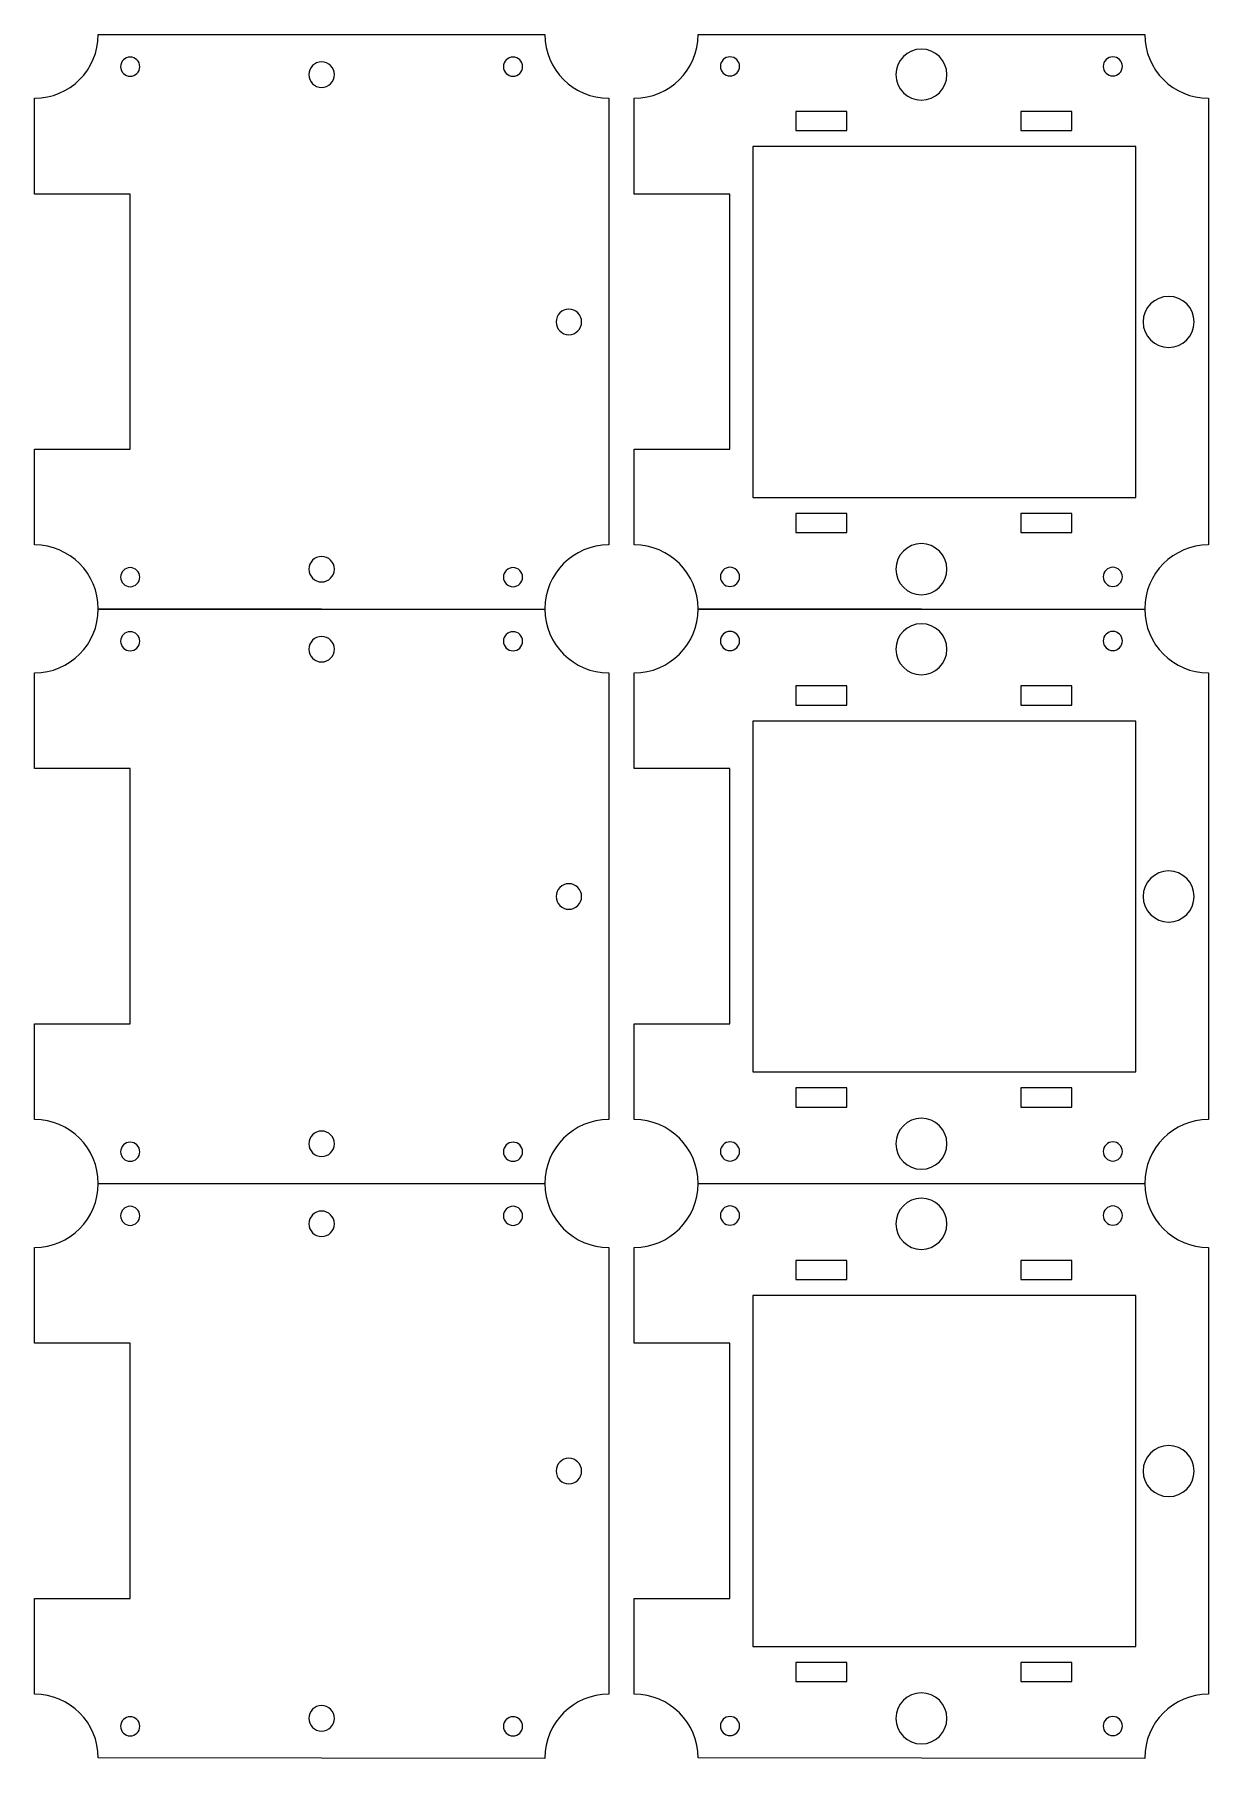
# Model space of a CAD drawing. Extents: x -94 to 90, y -135 to 135.
import ezdxf

# ---------------------------------------------------------------- set-up
doc = ezdxf.new("R2010")
doc.units = 0
doc.header["$MEASUREMENT"] = 0
doc.layers.add('LAYER_1', color=7, linetype='CONTINUOUS')

msp = doc.modelspace()

# ---------------------------------------------------------------- linework, layer by layer
at = {"layer": 'LAYER_1', "color": 250}
for points, knots in [([(-79.1824, 70.2953), (-79.1824, 70.2953), (-94.1824, 70.2953), (-94.1824, 70.2953), (-94.1824, 70.2953), (-94.1824, 70.2953), (-94.1824, 55.2953), (-94.1824, 55.2953), (-94.1824, 55.2953), (-88.6596, 55.2953), (-84.1824, 50.8182), (-84.1824, 45.2953), (-84.1824, 45.2953), (-84.1824, 45.2953), (-14.182, 45.207), (-14.182, 45.207), (-14.182, 45.207), (-14.1823, 45.2365), (-14.1824, 45.2658), (-14.1824, 45.2953), (-14.1824, 45.2953), (-14.1824, 50.8182), (-9.7052, 55.2953), (-4.1824, 55.2953), (-4.1824, 55.2953), (-4.1824, 55.2953), (-4.1824, 125.2953), (-4.1824, 125.2953), (-4.1824, 125.2953), (-9.7052, 125.2953), (-14.1824, 129.7724), (-14.1824, 135.2953), (-14.1824, 135.2953), (-14.1824, 135.2953), (-84.1824, 135.2953), (-84.1824, 135.2953), (-84.1824, 135.2953), (-84.1824, 129.7724), (-88.6596, 125.2953), (-94.1824, 125.2953), (-94.1824, 125.2953), (-94.1824, 125.2953), (-94.1824, 110.2953), (-94.1824, 110.2953), (-94.1824, 110.2953), (-94.1824, 110.2953), (-79.1824, 110.2953), (-79.1824, 110.2953), (-79.1824, 110.2953), (-79.1824, 110.2953), (-79.1824, 70.2953), (-79.1824, 70.2953)], [0, 0, 0, 0, 0.07142857, 0.07142857, 0.07142857, 0.07142857, 0.14285714, 0.14285714, 0.14285714, 0.14285714, 0.21428571, 0.21428571, 0.21428571, 0.21428571, 0.28571429, 0.28571429, 0.28571429, 0.28571429, 0.35714286, 0.35714286, 0.35714286, 0.35714286, 0.42857143, 0.42857143, 0.42857143, 0.42857143, 0.5, 0.5, 0.5, 0.5, 0.57142857, 0.57142857, 0.57142857, 0.57142857, 0.64285714, 0.64285714, 0.64285714, 0.64285714, 0.71428571, 0.71428571, 0.71428571, 0.71428571, 0.78571429, 0.78571429, 0.78571429, 0.78571429, 0.85714286, 0.85714286, 0.85714286, 0.85714286, 1, 1, 1, 1]), ([(14.8176, 70.2953), (14.8176, 70.2953), (-0.1824, 70.2953), (-0.1824, 70.2953), (-0.1824, 70.2953), (-0.1824, 70.2953), (-0.1824, 55.2953), (-0.1824, 55.2953), (-0.1824, 55.2953), (5.3404, 55.2953), (9.8176, 50.8182), (9.8176, 45.2953), (9.8176, 45.2953), (9.8176, 45.2953), (79.818, 45.207), (79.818, 45.207), (79.818, 45.207), (79.8177, 45.2365), (79.8176, 45.2658), (79.8176, 45.2953), (79.8176, 45.2953), (79.8176, 50.8182), (84.2948, 55.2953), (89.8176, 55.2953), (89.8176, 55.2953), (89.8176, 55.2953), (89.8176, 125.2953), (89.8176, 125.2953), (89.8176, 125.2953), (84.2948, 125.2953), (79.8176, 129.7724), (79.8176, 135.2953), (79.8176, 135.2953), (79.8176, 135.2953), (9.8176, 135.2953), (9.8176, 135.2953), (9.8176, 135.2953), (9.8176, 129.7724), (5.3404, 125.2953), (-0.1824, 125.2953), (-0.1824, 125.2953), (-0.1824, 125.2953), (-0.1824, 110.2953), (-0.1824, 110.2953), (-0.1824, 110.2953), (-0.1824, 110.2953), (14.8176, 110.2953), (14.8176, 110.2953), (14.8176, 110.2953), (14.8176, 110.2953), (14.8176, 70.2953), (14.8176, 70.2953)], [0, 0, 0, 0, 0.07142857, 0.07142857, 0.07142857, 0.07142857, 0.14285714, 0.14285714, 0.14285714, 0.14285714, 0.21428571, 0.21428571, 0.21428571, 0.21428571, 0.28571429, 0.28571429, 0.28571429, 0.28571429, 0.35714286, 0.35714286, 0.35714286, 0.35714286, 0.42857143, 0.42857143, 0.42857143, 0.42857143, 0.5, 0.5, 0.5, 0.5, 0.57142857, 0.57142857, 0.57142857, 0.57142857, 0.64285714, 0.64285714, 0.64285714, 0.64285714, 0.71428571, 0.71428571, 0.71428571, 0.71428571, 0.78571429, 0.78571429, 0.78571429, 0.78571429, 0.85714286, 0.85714286, 0.85714286, 0.85714286, 1, 1, 1, 1]), ([(40.8176, 129.0012), (40.8176, 131.2103), (42.6085, 133.0012), (44.8176, 133.0012), (44.8176, 133.0012), (47.0267, 133.0012), (48.8176, 131.2103), (48.8176, 129.0012), (48.8176, 129.0012), (48.8176, 126.7921), (47.0267, 125.0012), (44.8176, 125.0012), (44.8176, 125.0012), (42.6085, 125.0012), (40.8176, 126.7921), (40.8176, 129.0012)], [0, 0, 0, 0, 0.2, 0.2, 0.2, 0.2, 0.4, 0.4, 0.4, 0.4, 0.6, 0.6, 0.6, 0.6, 1, 1, 1, 1]), ([(-80.6824, 130.2512), (-80.6824, 131.0796), (-80.0108, 131.7512), (-79.1824, 131.7512), (-79.1824, 131.7512), (-78.354, 131.7512), (-77.6824, 131.0796), (-77.6824, 130.2512), (-77.6824, 130.2512), (-77.6824, 129.4228), (-78.354, 128.7512), (-79.1824, 128.7512), (-79.1824, 128.7512), (-80.0108, 128.7512), (-80.6824, 129.4228), (-80.6824, 130.2512)], [0, 0, 0, 0, 0.2, 0.2, 0.2, 0.2, 0.4, 0.4, 0.4, 0.4, 0.6, 0.6, 0.6, 0.6, 1, 1, 1, 1]), ([(-51.1824, 129.0012), (-51.1824, 130.1058), (-50.287, 131.0012), (-49.1824, 131.0012), (-49.1824, 131.0012), (-48.0778, 131.0012), (-47.1824, 130.1058), (-47.1824, 129.0012), (-47.1824, 129.0012), (-47.1824, 127.8966), (-48.0778, 127.0012), (-49.1824, 127.0012), (-49.1824, 127.0012), (-50.287, 127.0012), (-51.1824, 127.8966), (-51.1824, 129.0012)], [0, 0, 0, 0, 0.2, 0.2, 0.2, 0.2, 0.4, 0.4, 0.4, 0.4, 0.6, 0.6, 0.6, 0.6, 1, 1, 1, 1]), ([(-20.6824, 130.2512), (-20.6824, 131.0796), (-20.0108, 131.7512), (-19.1824, 131.7512), (-19.1824, 131.7512), (-18.354, 131.7512), (-17.6824, 131.0796), (-17.6824, 130.2512), (-17.6824, 130.2512), (-17.6824, 129.4228), (-18.354, 128.7512), (-19.1824, 128.7512), (-19.1824, 128.7512), (-20.0108, 128.7512), (-20.6824, 129.4228), (-20.6824, 130.2512)], [0, 0, 0, 0, 0.2, 0.2, 0.2, 0.2, 0.4, 0.4, 0.4, 0.4, 0.6, 0.6, 0.6, 0.6, 1, 1, 1, 1]), ([(13.3176, 130.2953), (13.3176, 131.1237), (13.9892, 131.7953), (14.8176, 131.7953), (14.8176, 131.7953), (15.646, 131.7953), (16.3176, 131.1237), (16.3176, 130.2953), (16.3176, 130.2953), (16.3176, 129.4669), (15.646, 128.7953), (14.8176, 128.7953), (14.8176, 128.7953), (13.9892, 128.7953), (13.3176, 129.4669), (13.3176, 130.2953)], [0, 0, 0, 0, 0.2, 0.2, 0.2, 0.2, 0.4, 0.4, 0.4, 0.4, 0.6, 0.6, 0.6, 0.6, 1, 1, 1, 1]), ([(73.3176, 130.2953), (73.3176, 131.1237), (73.9892, 131.7953), (74.8176, 131.7953), (74.8176, 131.7953), (75.646, 131.7953), (76.3176, 131.1237), (76.3176, 130.2953), (76.3176, 130.2953), (76.3176, 129.4669), (75.646, 128.7953), (74.8176, 128.7953), (74.8176, 128.7953), (73.9892, 128.7953), (73.3176, 129.4669), (73.3176, 130.2953)], [0, 0, 0, 0, 0.2, 0.2, 0.2, 0.2, 0.4, 0.4, 0.4, 0.4, 0.6, 0.6, 0.6, 0.6, 1, 1, 1, 1]), ([(25.1176, 120.2513), (25.1176, 120.2513), (25.1176, 123.2513), (25.1176, 123.2513), (25.1176, 123.2513), (25.1176, 123.2513), (33.1176, 123.2513), (33.1176, 123.2513), (33.1176, 123.2513), (33.1176, 123.2513), (33.1176, 120.2513), (33.1176, 120.2513), (33.1176, 120.2513), (33.1176, 120.2513), (25.1176, 120.2513), (25.1176, 120.2513)], [0, 0, 0, 0, 0.2, 0.2, 0.2, 0.2, 0.4, 0.4, 0.4, 0.4, 0.6, 0.6, 0.6, 0.6, 1, 1, 1, 1]), ([(60.4176, 120.2513), (60.4176, 120.2513), (60.4176, 123.2513), (60.4176, 123.2513), (60.4176, 123.2513), (60.4176, 123.2513), (68.4176, 123.2513), (68.4176, 123.2513), (68.4176, 123.2513), (68.4176, 123.2513), (68.4176, 120.2513), (68.4176, 120.2513), (68.4176, 120.2513), (68.4176, 120.2513), (60.4176, 120.2513), (60.4176, 120.2513)], [0, 0, 0, 0, 0.2, 0.2, 0.2, 0.2, 0.4, 0.4, 0.4, 0.4, 0.6, 0.6, 0.6, 0.6, 1, 1, 1, 1]), ([(-12.4324, 90.2513), (-12.4324, 91.3559), (-11.537, 92.2513), (-10.4324, 92.2513), (-10.4324, 92.2513), (-9.3278, 92.2513), (-8.4324, 91.3559), (-8.4324, 90.2513), (-8.4324, 90.2513), (-8.4324, 89.1467), (-9.3278, 88.2513), (-10.4324, 88.2513), (-10.4324, 88.2513), (-11.537, 88.2513), (-12.4324, 89.1467), (-12.4324, 90.2513)], [0, 0, 0, 0, 0.2, 0.2, 0.2, 0.2, 0.4, 0.4, 0.4, 0.4, 0.6, 0.6, 0.6, 0.6, 1, 1, 1, 1]), ([(79.5676, 90.2513), (79.5676, 92.4604), (81.3585, 94.2513), (83.5676, 94.2513), (83.5676, 94.2513), (85.7767, 94.2513), (87.5676, 92.4604), (87.5676, 90.2513), (87.5676, 90.2513), (87.5676, 88.0422), (85.7767, 86.2513), (83.5676, 86.2513), (83.5676, 86.2513), (81.3585, 86.2513), (79.5676, 88.0422), (79.5676, 90.2513)], [0, 0, 0, 0, 0.2, 0.2, 0.2, 0.2, 0.4, 0.4, 0.4, 0.4, 0.6, 0.6, 0.6, 0.6, 1, 1, 1, 1]), ([(25.1176, 57.2513), (25.1176, 57.2513), (25.1176, 60.2513), (25.1176, 60.2513), (25.1176, 60.2513), (25.1176, 60.2513), (33.1176, 60.2513), (33.1176, 60.2513), (33.1176, 60.2513), (33.1176, 60.2513), (33.1176, 57.2513), (33.1176, 57.2513), (33.1176, 57.2513), (33.1176, 57.2513), (25.1176, 57.2513), (25.1176, 57.2513)], [0, 0, 0, 0, 0.2, 0.2, 0.2, 0.2, 0.4, 0.4, 0.4, 0.4, 0.6, 0.6, 0.6, 0.6, 1, 1, 1, 1]), ([(60.4176, 57.2513), (60.4176, 57.2513), (60.4176, 60.2513), (60.4176, 60.2513), (60.4176, 60.2513), (60.4176, 60.2513), (68.4176, 60.2513), (68.4176, 60.2513), (68.4176, 60.2513), (68.4176, 60.2513), (68.4176, 57.2513), (68.4176, 57.2513), (68.4176, 57.2513), (68.4176, 57.2513), (60.4176, 57.2513), (60.4176, 57.2513)], [0, 0, 0, 0, 0.2, 0.2, 0.2, 0.2, 0.4, 0.4, 0.4, 0.4, 0.6, 0.6, 0.6, 0.6, 1, 1, 1, 1]), ([(40.8176, 51.5012), (40.8176, 53.7103), (42.6085, 55.5012), (44.8176, 55.5012), (44.8176, 55.5012), (47.0267, 55.5012), (48.8176, 53.7103), (48.8176, 51.5012), (48.8176, 51.5012), (48.8176, 49.2921), (47.0267, 47.5012), (44.8176, 47.5012), (44.8176, 47.5012), (42.6085, 47.5012), (40.8176, 49.2921), (40.8176, 51.5012)], [0, 0, 0, 0, 0.2, 0.2, 0.2, 0.2, 0.4, 0.4, 0.4, 0.4, 0.6, 0.6, 0.6, 0.6, 1, 1, 1, 1]), ([(-80.6824, 50.2512), (-80.6824, 51.0796), (-80.0108, 51.7512), (-79.1824, 51.7512), (-79.1824, 51.7512), (-78.354, 51.7512), (-77.6824, 51.0796), (-77.6824, 50.2512), (-77.6824, 50.2512), (-77.6824, 49.4228), (-78.354, 48.7512), (-79.1824, 48.7512), (-79.1824, 48.7512), (-80.0108, 48.7512), (-80.6824, 49.4228), (-80.6824, 50.2512)], [0, 0, 0, 0, 0.2, 0.2, 0.2, 0.2, 0.4, 0.4, 0.4, 0.4, 0.6, 0.6, 0.6, 0.6, 1, 1, 1, 1]), ([(-51.1824, 51.5012), (-51.1824, 52.6058), (-50.287, 53.5012), (-49.1824, 53.5012), (-49.1824, 53.5012), (-48.0778, 53.5012), (-47.1824, 52.6058), (-47.1824, 51.5012), (-47.1824, 51.5012), (-47.1824, 50.3966), (-48.0778, 49.5012), (-49.1824, 49.5012), (-49.1824, 49.5012), (-50.287, 49.5012), (-51.1824, 50.3966), (-51.1824, 51.5012)], [0, 0, 0, 0, 0.2, 0.2, 0.2, 0.2, 0.4, 0.4, 0.4, 0.4, 0.6, 0.6, 0.6, 0.6, 1, 1, 1, 1]), ([(-20.6824, 50.2512), (-20.6824, 51.0796), (-20.0108, 51.7512), (-19.1824, 51.7512), (-19.1824, 51.7512), (-18.354, 51.7512), (-17.6824, 51.0796), (-17.6824, 50.2512), (-17.6824, 50.2512), (-17.6824, 49.4228), (-18.354, 48.7512), (-19.1824, 48.7512), (-19.1824, 48.7512), (-20.0108, 48.7512), (-20.6824, 49.4228), (-20.6824, 50.2512)], [0, 0, 0, 0, 0.2, 0.2, 0.2, 0.2, 0.4, 0.4, 0.4, 0.4, 0.6, 0.6, 0.6, 0.6, 1, 1, 1, 1]), ([(13.3176, 50.2953), (13.3176, 51.1237), (13.9892, 51.7953), (14.8176, 51.7953), (14.8176, 51.7953), (15.646, 51.7953), (16.3176, 51.1237), (16.3176, 50.2953), (16.3176, 50.2953), (16.3176, 49.4669), (15.646, 48.7953), (14.8176, 48.7953), (14.8176, 48.7953), (13.9892, 48.7953), (13.3176, 49.4669), (13.3176, 50.2953)], [0, 0, 0, 0, 0.2, 0.2, 0.2, 0.2, 0.4, 0.4, 0.4, 0.4, 0.6, 0.6, 0.6, 0.6, 1, 1, 1, 1]), ([(73.3176, 50.2953), (73.3176, 51.1237), (73.9892, 51.7953), (74.8176, 51.7953), (74.8176, 51.7953), (75.646, 51.7953), (76.3176, 51.1237), (76.3176, 50.2953), (76.3176, 50.2953), (76.3176, 49.4669), (75.646, 48.7953), (74.8176, 48.7953), (74.8176, 48.7953), (73.9892, 48.7953), (73.3176, 49.4669), (73.3176, 50.2953)], [0, 0, 0, 0, 0.2, 0.2, 0.2, 0.2, 0.4, 0.4, 0.4, 0.4, 0.6, 0.6, 0.6, 0.6, 1, 1, 1, 1]), ([(-79.1822, -19.7489), (-79.1822, -19.7489), (-94.1822, -19.7489), (-94.1822, -19.7489), (-94.1822, -19.7489), (-94.1822, -19.7489), (-94.1822, -34.7489), (-94.1822, -34.7489), (-94.1822, -34.7489), (-88.6594, -34.7489), (-84.1822, -39.226), (-84.1822, -44.7489), (-84.1822, -44.7489), (-84.1822, -44.7489), (-14.1818, -44.8372), (-14.1818, -44.8372), (-14.1818, -44.8372), (-14.1821, -44.8077), (-14.1822, -44.7784), (-14.1822, -44.7489), (-14.1822, -44.7489), (-14.1822, -39.226), (-9.705, -34.7489), (-4.1822, -34.7489), (-4.1822, -34.7489), (-4.1822, -34.7489), (-4.1822, 35.2511), (-4.1822, 35.2511), (-4.1822, 35.2511), (-9.705, 35.2511), (-14.1822, 39.7282), (-14.1822, 45.2511), (-14.1822, 45.2511), (-14.1822, 45.2511), (-84.1822, 45.2511), (-84.1822, 45.2511), (-84.1822, 45.2511), (-84.1822, 39.7282), (-88.6594, 35.2511), (-94.1822, 35.2511), (-94.1822, 35.2511), (-94.1822, 35.2511), (-94.1822, 20.2511), (-94.1822, 20.2511), (-94.1822, 20.2511), (-94.1822, 20.2511), (-79.1822, 20.2511), (-79.1822, 20.2511), (-79.1822, 20.2511), (-79.1822, 20.2511), (-79.1822, -19.7489), (-79.1822, -19.7489)], [0, 0, 0, 0, 0.07142857, 0.07142857, 0.07142857, 0.07142857, 0.14285714, 0.14285714, 0.14285714, 0.14285714, 0.21428571, 0.21428571, 0.21428571, 0.21428571, 0.28571429, 0.28571429, 0.28571429, 0.28571429, 0.35714286, 0.35714286, 0.35714286, 0.35714286, 0.42857143, 0.42857143, 0.42857143, 0.42857143, 0.5, 0.5, 0.5, 0.5, 0.57142857, 0.57142857, 0.57142857, 0.57142857, 0.64285714, 0.64285714, 0.64285714, 0.64285714, 0.71428571, 0.71428571, 0.71428571, 0.71428571, 0.78571429, 0.78571429, 0.78571429, 0.78571429, 0.85714286, 0.85714286, 0.85714286, 0.85714286, 1, 1, 1, 1]), ([(14.8178, -19.7489), (14.8178, -19.7489), (-0.1822, -19.7489), (-0.1822, -19.7489), (-0.1822, -19.7489), (-0.1822, -19.7489), (-0.1822, -34.7489), (-0.1822, -34.7489), (-0.1822, -34.7489), (5.3406, -34.7489), (9.8178, -39.226), (9.8178, -44.7489), (9.8178, -44.7489), (9.8178, -44.7489), (79.8182, -44.8372), (79.8182, -44.8372), (79.8182, -44.8372), (79.8179, -44.8077), (79.8178, -44.7784), (79.8178, -44.7489), (79.8178, -44.7489), (79.8178, -39.226), (84.295, -34.7489), (89.8178, -34.7489), (89.8178, -34.7489), (89.8178, -34.7489), (89.8178, 35.2511), (89.8178, 35.2511), (89.8178, 35.2511), (84.295, 35.2511), (79.8178, 39.7282), (79.8178, 45.2511), (79.8178, 45.2511), (79.8178, 45.2511), (9.8178, 45.2511), (9.8178, 45.2511), (9.8178, 45.2511), (9.8178, 39.7282), (5.3406, 35.2511), (-0.1822, 35.2511), (-0.1822, 35.2511), (-0.1822, 35.2511), (-0.1822, 20.2511), (-0.1822, 20.2511), (-0.1822, 20.2511), (-0.1822, 20.2511), (14.8178, 20.2511), (14.8178, 20.2511), (14.8178, 20.2511), (14.8178, 20.2511), (14.8178, -19.7489), (14.8178, -19.7489)], [0, 0, 0, 0, 0.07142857, 0.07142857, 0.07142857, 0.07142857, 0.14285714, 0.14285714, 0.14285714, 0.14285714, 0.21428571, 0.21428571, 0.21428571, 0.21428571, 0.28571429, 0.28571429, 0.28571429, 0.28571429, 0.35714286, 0.35714286, 0.35714286, 0.35714286, 0.42857143, 0.42857143, 0.42857143, 0.42857143, 0.5, 0.5, 0.5, 0.5, 0.57142857, 0.57142857, 0.57142857, 0.57142857, 0.64285714, 0.64285714, 0.64285714, 0.64285714, 0.71428571, 0.71428571, 0.71428571, 0.71428571, 0.78571429, 0.78571429, 0.78571429, 0.78571429, 0.85714286, 0.85714286, 0.85714286, 0.85714286, 1, 1, 1, 1]), ([(-80.6822, 40.207), (-80.6822, 41.0354), (-80.0106, 41.707), (-79.1822, 41.707), (-79.1822, 41.707), (-78.3538, 41.707), (-77.6822, 41.0354), (-77.6822, 40.207), (-77.6822, 40.207), (-77.6822, 39.3786), (-78.3538, 38.707), (-79.1822, 38.707), (-79.1822, 38.707), (-80.0106, 38.707), (-80.6822, 39.3786), (-80.6822, 40.207)], [0, 0, 0, 0, 0.2, 0.2, 0.2, 0.2, 0.4, 0.4, 0.4, 0.4, 0.6, 0.6, 0.6, 0.6, 1, 1, 1, 1]), ([(-51.1822, 38.957), (-51.1822, 40.0616), (-50.2868, 40.957), (-49.1822, 40.957), (-49.1822, 40.957), (-48.0776, 40.957), (-47.1822, 40.0616), (-47.1822, 38.957), (-47.1822, 38.957), (-47.1822, 37.8524), (-48.0776, 36.957), (-49.1822, 36.957), (-49.1822, 36.957), (-50.2868, 36.957), (-51.1822, 37.8524), (-51.1822, 38.957)], [0, 0, 0, 0, 0.2, 0.2, 0.2, 0.2, 0.4, 0.4, 0.4, 0.4, 0.6, 0.6, 0.6, 0.6, 1, 1, 1, 1]), ([(-20.6822, 40.207), (-20.6822, 41.0354), (-20.0106, 41.707), (-19.1822, 41.707), (-19.1822, 41.707), (-18.3538, 41.707), (-17.6822, 41.0354), (-17.6822, 40.207), (-17.6822, 40.207), (-17.6822, 39.3786), (-18.3538, 38.707), (-19.1822, 38.707), (-19.1822, 38.707), (-20.0106, 38.707), (-20.6822, 39.3786), (-20.6822, 40.207)], [0, 0, 0, 0, 0.2, 0.2, 0.2, 0.2, 0.4, 0.4, 0.4, 0.4, 0.6, 0.6, 0.6, 0.6, 1, 1, 1, 1]), ([(13.3178, 40.2511), (13.3178, 41.0795), (13.9894, 41.7511), (14.8178, 41.7511), (14.8178, 41.7511), (15.6462, 41.7511), (16.3178, 41.0795), (16.3178, 40.2511), (16.3178, 40.2511), (16.3178, 39.4227), (15.6462, 38.7511), (14.8178, 38.7511), (14.8178, 38.7511), (13.9894, 38.7511), (13.3178, 39.4227), (13.3178, 40.2511)], [0, 0, 0, 0, 0.2, 0.2, 0.2, 0.2, 0.4, 0.4, 0.4, 0.4, 0.6, 0.6, 0.6, 0.6, 1, 1, 1, 1]), ([(40.8178, 38.957), (40.8178, 41.1661), (42.6087, 42.957), (44.8178, 42.957), (44.8178, 42.957), (47.0269, 42.957), (48.8178, 41.1661), (48.8178, 38.957), (48.8178, 38.957), (48.8178, 36.7479), (47.0269, 34.957), (44.8178, 34.957), (44.8178, 34.957), (42.6087, 34.957), (40.8178, 36.7479), (40.8178, 38.957)], [0, 0, 0, 0, 0.2, 0.2, 0.2, 0.2, 0.4, 0.4, 0.4, 0.4, 0.6, 0.6, 0.6, 0.6, 1, 1, 1, 1]), ([(73.3178, 40.2511), (73.3178, 41.0795), (73.9894, 41.7511), (74.8178, 41.7511), (74.8178, 41.7511), (75.6462, 41.7511), (76.3178, 41.0795), (76.3178, 40.2511), (76.3178, 40.2511), (76.3178, 39.4227), (75.6462, 38.7511), (74.8178, 38.7511), (74.8178, 38.7511), (73.9894, 38.7511), (73.3178, 39.4227), (73.3178, 40.2511)], [0, 0, 0, 0, 0.2, 0.2, 0.2, 0.2, 0.4, 0.4, 0.4, 0.4, 0.6, 0.6, 0.6, 0.6, 1, 1, 1, 1]), ([(25.1178, 30.2071), (25.1178, 30.2071), (25.1178, 33.2071), (25.1178, 33.2071), (25.1178, 33.2071), (25.1178, 33.2071), (33.1178, 33.2071), (33.1178, 33.2071), (33.1178, 33.2071), (33.1178, 33.2071), (33.1178, 30.2071), (33.1178, 30.2071), (33.1178, 30.2071), (33.1178, 30.2071), (25.1178, 30.2071), (25.1178, 30.2071)], [0, 0, 0, 0, 0.2, 0.2, 0.2, 0.2, 0.4, 0.4, 0.4, 0.4, 0.6, 0.6, 0.6, 0.6, 1, 1, 1, 1]), ([(60.4178, 30.2071), (60.4178, 30.2071), (60.4178, 33.2071), (60.4178, 33.2071), (60.4178, 33.2071), (60.4178, 33.2071), (68.4178, 33.2071), (68.4178, 33.2071), (68.4178, 33.2071), (68.4178, 33.2071), (68.4178, 30.2071), (68.4178, 30.2071), (68.4178, 30.2071), (68.4178, 30.2071), (60.4178, 30.2071), (60.4178, 30.2071)], [0, 0, 0, 0, 0.2, 0.2, 0.2, 0.2, 0.4, 0.4, 0.4, 0.4, 0.6, 0.6, 0.6, 0.6, 1, 1, 1, 1]), ([(79.5678, 0.2071), (79.5678, 2.4162), (81.3587, 4.2071), (83.5678, 4.2071), (83.5678, 4.2071), (85.7769, 4.2071), (87.5678, 2.4162), (87.5678, 0.2071), (87.5678, 0.2071), (87.5678, -2.002), (85.7769, -3.7929), (83.5678, -3.7929), (83.5678, -3.7929), (81.3587, -3.7929), (79.5678, -2.002), (79.5678, 0.2071)], [0, 0, 0, 0, 0.2, 0.2, 0.2, 0.2, 0.4, 0.4, 0.4, 0.4, 0.6, 0.6, 0.6, 0.6, 1, 1, 1, 1]), ([(-12.4322, 0.2071), (-12.4322, 1.3117), (-11.5368, 2.2071), (-10.4322, 2.2071), (-10.4322, 2.2071), (-9.3276, 2.2071), (-8.4322, 1.3117), (-8.4322, 0.2071), (-8.4322, 0.2071), (-8.4322, -0.8975), (-9.3276, -1.7929), (-10.4322, -1.7929), (-10.4322, -1.7929), (-11.5368, -1.7929), (-12.4322, -0.8975), (-12.4322, 0.2071)], [0, 0, 0, 0, 0.2, 0.2, 0.2, 0.2, 0.4, 0.4, 0.4, 0.4, 0.6, 0.6, 0.6, 0.6, 1, 1, 1, 1]), ([(25.1178, -32.7929), (25.1178, -32.7929), (25.1178, -29.7929), (25.1178, -29.7929), (25.1178, -29.7929), (25.1178, -29.7929), (33.1178, -29.7929), (33.1178, -29.7929), (33.1178, -29.7929), (33.1178, -29.7929), (33.1178, -32.7929), (33.1178, -32.7929), (33.1178, -32.7929), (33.1178, -32.7929), (25.1178, -32.7929), (25.1178, -32.7929)], [0, 0, 0, 0, 0.2, 0.2, 0.2, 0.2, 0.4, 0.4, 0.4, 0.4, 0.6, 0.6, 0.6, 0.6, 1, 1, 1, 1]), ([(60.4178, -32.7929), (60.4178, -32.7929), (60.4178, -29.7929), (60.4178, -29.7929), (60.4178, -29.7929), (60.4178, -29.7929), (68.4178, -29.7929), (68.4178, -29.7929), (68.4178, -29.7929), (68.4178, -29.7929), (68.4178, -32.7929), (68.4178, -32.7929), (68.4178, -32.7929), (68.4178, -32.7929), (60.4178, -32.7929), (60.4178, -32.7929)], [0, 0, 0, 0, 0.2, 0.2, 0.2, 0.2, 0.4, 0.4, 0.4, 0.4, 0.6, 0.6, 0.6, 0.6, 1, 1, 1, 1]), ([(40.8178, -38.543), (40.8178, -36.3339), (42.6087, -34.543), (44.8178, -34.543), (44.8178, -34.543), (47.0269, -34.543), (48.8178, -36.3339), (48.8178, -38.543), (48.8178, -38.543), (48.8178, -40.7521), (47.0269, -42.543), (44.8178, -42.543), (44.8178, -42.543), (42.6087, -42.543), (40.8178, -40.7521), (40.8178, -38.543)], [0, 0, 0, 0, 0.2, 0.2, 0.2, 0.2, 0.4, 0.4, 0.4, 0.4, 0.6, 0.6, 0.6, 0.6, 1, 1, 1, 1]), ([(-51.1822, -38.543), (-51.1822, -37.4384), (-50.2868, -36.543), (-49.1822, -36.543), (-49.1822, -36.543), (-48.0776, -36.543), (-47.1822, -37.4384), (-47.1822, -38.543), (-47.1822, -38.543), (-47.1822, -39.6476), (-48.0776, -40.543), (-49.1822, -40.543), (-49.1822, -40.543), (-50.2868, -40.543), (-51.1822, -39.6476), (-51.1822, -38.543)], [0, 0, 0, 0, 0.2, 0.2, 0.2, 0.2, 0.4, 0.4, 0.4, 0.4, 0.6, 0.6, 0.6, 0.6, 1, 1, 1, 1]), ([(-80.6822, -39.793), (-80.6822, -38.9646), (-80.0106, -38.293), (-79.1822, -38.293), (-79.1822, -38.293), (-78.3538, -38.293), (-77.6822, -38.9646), (-77.6822, -39.793), (-77.6822, -39.793), (-77.6822, -40.6214), (-78.3538, -41.293), (-79.1822, -41.293), (-79.1822, -41.293), (-80.0106, -41.293), (-80.6822, -40.6214), (-80.6822, -39.793)], [0, 0, 0, 0, 0.2, 0.2, 0.2, 0.2, 0.4, 0.4, 0.4, 0.4, 0.6, 0.6, 0.6, 0.6, 1, 1, 1, 1]), ([(-20.6822, -39.793), (-20.6822, -38.9646), (-20.0106, -38.293), (-19.1822, -38.293), (-19.1822, -38.293), (-18.3538, -38.293), (-17.6822, -38.9646), (-17.6822, -39.793), (-17.6822, -39.793), (-17.6822, -40.6214), (-18.3538, -41.293), (-19.1822, -41.293), (-19.1822, -41.293), (-20.0106, -41.293), (-20.6822, -40.6214), (-20.6822, -39.793)], [0, 0, 0, 0, 0.2, 0.2, 0.2, 0.2, 0.4, 0.4, 0.4, 0.4, 0.6, 0.6, 0.6, 0.6, 1, 1, 1, 1]), ([(13.3178, -39.7489), (13.3178, -38.9205), (13.9894, -38.2489), (14.8178, -38.2489), (14.8178, -38.2489), (15.6462, -38.2489), (16.3178, -38.9205), (16.3178, -39.7489), (16.3178, -39.7489), (16.3178, -40.5773), (15.6462, -41.2489), (14.8178, -41.2489), (14.8178, -41.2489), (13.9894, -41.2489), (13.3178, -40.5773), (13.3178, -39.7489)], [0, 0, 0, 0, 0.2, 0.2, 0.2, 0.2, 0.4, 0.4, 0.4, 0.4, 0.6, 0.6, 0.6, 0.6, 1, 1, 1, 1]), ([(73.3178, -39.7489), (73.3178, -38.9205), (73.9894, -38.2489), (74.8178, -38.2489), (74.8178, -38.2489), (75.6462, -38.2489), (76.3178, -38.9205), (76.3178, -39.7489), (76.3178, -39.7489), (76.3178, -40.5773), (75.6462, -41.2489), (74.8178, -41.2489), (74.8178, -41.2489), (73.9894, -41.2489), (73.3178, -40.5773), (73.3178, -39.7489)], [0, 0, 0, 0, 0.2, 0.2, 0.2, 0.2, 0.4, 0.4, 0.4, 0.4, 0.6, 0.6, 0.6, 0.6, 1, 1, 1, 1]), ([(-79.182, -109.793), (-79.182, -109.793), (-94.182, -109.793), (-94.182, -109.793), (-94.182, -109.793), (-94.182, -109.793), (-94.182, -124.793), (-94.182, -124.793), (-94.182, -124.793), (-88.6592, -124.793), (-84.182, -129.2701), (-84.182, -134.793), (-84.182, -134.793), (-84.182, -134.793), (-14.1816, -134.8813), (-14.1816, -134.8813), (-14.1816, -134.8813), (-14.1819, -134.8518), (-14.182, -134.8225), (-14.182, -134.793), (-14.182, -134.793), (-14.182, -129.2701), (-9.7048, -124.793), (-4.182, -124.793), (-4.182, -124.793), (-4.182, -124.793), (-4.182, -54.793), (-4.182, -54.793), (-4.182, -54.793), (-9.7048, -54.793), (-14.182, -50.3159), (-14.182, -44.793), (-14.182, -44.793), (-14.182, -44.793), (-84.182, -44.793), (-84.182, -44.793), (-84.182, -44.793), (-84.182, -50.3159), (-88.6592, -54.793), (-94.182, -54.793), (-94.182, -54.793), (-94.182, -54.793), (-94.182, -69.793), (-94.182, -69.793), (-94.182, -69.793), (-94.182, -69.793), (-79.182, -69.793), (-79.182, -69.793), (-79.182, -69.793), (-79.182, -69.793), (-79.182, -109.793), (-79.182, -109.793)], [0, 0, 0, 0, 0.07142857, 0.07142857, 0.07142857, 0.07142857, 0.14285714, 0.14285714, 0.14285714, 0.14285714, 0.21428571, 0.21428571, 0.21428571, 0.21428571, 0.28571429, 0.28571429, 0.28571429, 0.28571429, 0.35714286, 0.35714286, 0.35714286, 0.35714286, 0.42857143, 0.42857143, 0.42857143, 0.42857143, 0.5, 0.5, 0.5, 0.5, 0.57142857, 0.57142857, 0.57142857, 0.57142857, 0.64285714, 0.64285714, 0.64285714, 0.64285714, 0.71428571, 0.71428571, 0.71428571, 0.71428571, 0.78571429, 0.78571429, 0.78571429, 0.78571429, 0.85714286, 0.85714286, 0.85714286, 0.85714286, 1, 1, 1, 1]), ([(14.818, -109.793), (14.818, -109.793), (-0.182, -109.793), (-0.182, -109.793), (-0.182, -109.793), (-0.182, -109.793), (-0.182, -124.793), (-0.182, -124.793), (-0.182, -124.793), (5.3408, -124.793), (9.818, -129.2701), (9.818, -134.793), (9.818, -134.793), (9.818, -134.793), (79.8184, -134.8813), (79.8184, -134.8813), (79.8184, -134.8813), (79.8181, -134.8518), (79.818, -134.8225), (79.818, -134.793), (79.818, -134.793), (79.818, -129.2701), (84.2952, -124.793), (89.818, -124.793), (89.818, -124.793), (89.818, -124.793), (89.818, -54.793), (89.818, -54.793), (89.818, -54.793), (84.2952, -54.793), (79.818, -50.3159), (79.818, -44.793), (79.818, -44.793), (79.818, -44.793), (9.818, -44.793), (9.818, -44.793), (9.818, -44.793), (9.818, -50.3159), (5.3408, -54.793), (-0.182, -54.793), (-0.182, -54.793), (-0.182, -54.793), (-0.182, -69.793), (-0.182, -69.793), (-0.182, -69.793), (-0.182, -69.793), (14.818, -69.793), (14.818, -69.793), (14.818, -69.793), (14.818, -69.793), (14.818, -109.793), (14.818, -109.793)], [0, 0, 0, 0, 0.07142857, 0.07142857, 0.07142857, 0.07142857, 0.14285714, 0.14285714, 0.14285714, 0.14285714, 0.21428571, 0.21428571, 0.21428571, 0.21428571, 0.28571429, 0.28571429, 0.28571429, 0.28571429, 0.35714286, 0.35714286, 0.35714286, 0.35714286, 0.42857143, 0.42857143, 0.42857143, 0.42857143, 0.5, 0.5, 0.5, 0.5, 0.57142857, 0.57142857, 0.57142857, 0.57142857, 0.64285714, 0.64285714, 0.64285714, 0.64285714, 0.71428571, 0.71428571, 0.71428571, 0.71428571, 0.78571429, 0.78571429, 0.78571429, 0.78571429, 0.85714286, 0.85714286, 0.85714286, 0.85714286, 1, 1, 1, 1]), ([(-80.682, -49.8371), (-80.682, -49.0087), (-80.0104, -48.3371), (-79.182, -48.3371), (-79.182, -48.3371), (-78.3536, -48.3371), (-77.682, -49.0087), (-77.682, -49.8371), (-77.682, -49.8371), (-77.682, -50.6655), (-78.3536, -51.3371), (-79.182, -51.3371), (-79.182, -51.3371), (-80.0104, -51.3371), (-80.682, -50.6655), (-80.682, -49.8371)], [0, 0, 0, 0, 0.2, 0.2, 0.2, 0.2, 0.4, 0.4, 0.4, 0.4, 0.6, 0.6, 0.6, 0.6, 1, 1, 1, 1]), ([(-20.682, -49.8371), (-20.682, -49.0087), (-20.0104, -48.3371), (-19.182, -48.3371), (-19.182, -48.3371), (-18.3536, -48.3371), (-17.682, -49.0087), (-17.682, -49.8371), (-17.682, -49.8371), (-17.682, -50.6655), (-18.3536, -51.3371), (-19.182, -51.3371), (-19.182, -51.3371), (-20.0104, -51.3371), (-20.682, -50.6655), (-20.682, -49.8371)], [0, 0, 0, 0, 0.2, 0.2, 0.2, 0.2, 0.4, 0.4, 0.4, 0.4, 0.6, 0.6, 0.6, 0.6, 1, 1, 1, 1]), ([(13.318, -49.793), (13.318, -48.9646), (13.9896, -48.293), (14.818, -48.293), (14.818, -48.293), (15.6464, -48.293), (16.318, -48.9646), (16.318, -49.793), (16.318, -49.793), (16.318, -50.6214), (15.6464, -51.293), (14.818, -51.293), (14.818, -51.293), (13.9896, -51.293), (13.318, -50.6214), (13.318, -49.793)], [0, 0, 0, 0, 0.2, 0.2, 0.2, 0.2, 0.4, 0.4, 0.4, 0.4, 0.6, 0.6, 0.6, 0.6, 1, 1, 1, 1]), ([(40.818, -51.0871), (40.818, -48.878), (42.6089, -47.0871), (44.818, -47.0871), (44.818, -47.0871), (47.0271, -47.0871), (48.818, -48.878), (48.818, -51.0871), (48.818, -51.0871), (48.818, -53.2962), (47.0271, -55.0871), (44.818, -55.0871), (44.818, -55.0871), (42.6089, -55.0871), (40.818, -53.2962), (40.818, -51.0871)], [0, 0, 0, 0, 0.2, 0.2, 0.2, 0.2, 0.4, 0.4, 0.4, 0.4, 0.6, 0.6, 0.6, 0.6, 1, 1, 1, 1]), ([(73.318, -49.793), (73.318, -48.9646), (73.9896, -48.293), (74.818, -48.293), (74.818, -48.293), (75.6464, -48.293), (76.318, -48.9646), (76.318, -49.793), (76.318, -49.793), (76.318, -50.6214), (75.6464, -51.293), (74.818, -51.293), (74.818, -51.293), (73.9896, -51.293), (73.318, -50.6214), (73.318, -49.793)], [0, 0, 0, 0, 0.2, 0.2, 0.2, 0.2, 0.4, 0.4, 0.4, 0.4, 0.6, 0.6, 0.6, 0.6, 1, 1, 1, 1]), ([(-51.182, -51.0871), (-51.182, -49.9825), (-50.2866, -49.0871), (-49.182, -49.0871), (-49.182, -49.0871), (-48.0774, -49.0871), (-47.182, -49.9825), (-47.182, -51.0871), (-47.182, -51.0871), (-47.182, -52.1917), (-48.0774, -53.0871), (-49.182, -53.0871), (-49.182, -53.0871), (-50.2866, -53.0871), (-51.182, -52.1917), (-51.182, -51.0871)], [0, 0, 0, 0, 0.2, 0.2, 0.2, 0.2, 0.4, 0.4, 0.4, 0.4, 0.6, 0.6, 0.6, 0.6, 1, 1, 1, 1]), ([(25.118, -59.837), (25.118, -59.837), (25.118, -56.837), (25.118, -56.837), (25.118, -56.837), (25.118, -56.837), (33.118, -56.837), (33.118, -56.837), (33.118, -56.837), (33.118, -56.837), (33.118, -59.837), (33.118, -59.837), (33.118, -59.837), (33.118, -59.837), (25.118, -59.837), (25.118, -59.837)], [0, 0, 0, 0, 0.2, 0.2, 0.2, 0.2, 0.4, 0.4, 0.4, 0.4, 0.6, 0.6, 0.6, 0.6, 1, 1, 1, 1]), ([(60.418, -59.837), (60.418, -59.837), (60.418, -56.837), (60.418, -56.837), (60.418, -56.837), (60.418, -56.837), (68.418, -56.837), (68.418, -56.837), (68.418, -56.837), (68.418, -56.837), (68.418, -59.837), (68.418, -59.837), (68.418, -59.837), (68.418, -59.837), (60.418, -59.837), (60.418, -59.837)], [0, 0, 0, 0, 0.2, 0.2, 0.2, 0.2, 0.4, 0.4, 0.4, 0.4, 0.6, 0.6, 0.6, 0.6, 1, 1, 1, 1]), ([(79.568, -89.837), (79.568, -87.6279), (81.3589, -85.837), (83.568, -85.837), (83.568, -85.837), (85.7771, -85.837), (87.568, -87.6279), (87.568, -89.837), (87.568, -89.837), (87.568, -92.0461), (85.7771, -93.837), (83.568, -93.837), (83.568, -93.837), (81.3589, -93.837), (79.568, -92.0461), (79.568, -89.837)], [0, 0, 0, 0, 0.2, 0.2, 0.2, 0.2, 0.4, 0.4, 0.4, 0.4, 0.6, 0.6, 0.6, 0.6, 1, 1, 1, 1]), ([(-12.432, -89.837), (-12.432, -88.7324), (-11.5366, -87.837), (-10.432, -87.837), (-10.432, -87.837), (-9.3274, -87.837), (-8.432, -88.7324), (-8.432, -89.837), (-8.432, -89.837), (-8.432, -90.9416), (-9.3274, -91.837), (-10.432, -91.837), (-10.432, -91.837), (-11.5366, -91.837), (-12.432, -90.9416), (-12.432, -89.837)], [0, 0, 0, 0, 0.2, 0.2, 0.2, 0.2, 0.4, 0.4, 0.4, 0.4, 0.6, 0.6, 0.6, 0.6, 1, 1, 1, 1]), ([(25.118, -122.837), (25.118, -122.837), (25.118, -119.837), (25.118, -119.837), (25.118, -119.837), (25.118, -119.837), (33.118, -119.837), (33.118, -119.837), (33.118, -119.837), (33.118, -119.837), (33.118, -122.837), (33.118, -122.837), (33.118, -122.837), (33.118, -122.837), (25.118, -122.837), (25.118, -122.837)], [0, 0, 0, 0, 0.2, 0.2, 0.2, 0.2, 0.4, 0.4, 0.4, 0.4, 0.6, 0.6, 0.6, 0.6, 1, 1, 1, 1]), ([(60.418, -122.837), (60.418, -122.837), (60.418, -119.837), (60.418, -119.837), (60.418, -119.837), (60.418, -119.837), (68.418, -119.837), (68.418, -119.837), (68.418, -119.837), (68.418, -119.837), (68.418, -122.837), (68.418, -122.837), (68.418, -122.837), (68.418, -122.837), (60.418, -122.837), (60.418, -122.837)], [0, 0, 0, 0, 0.2, 0.2, 0.2, 0.2, 0.4, 0.4, 0.4, 0.4, 0.6, 0.6, 0.6, 0.6, 1, 1, 1, 1]), ([(-51.182, -128.5871), (-51.182, -127.4825), (-50.2866, -126.5871), (-49.182, -126.5871), (-49.182, -126.5871), (-48.0774, -126.5871), (-47.182, -127.4825), (-47.182, -128.5871), (-47.182, -128.5871), (-47.182, -129.6917), (-48.0774, -130.5871), (-49.182, -130.5871), (-49.182, -130.5871), (-50.2866, -130.5871), (-51.182, -129.6917), (-51.182, -128.5871)], [0, 0, 0, 0, 0.2, 0.2, 0.2, 0.2, 0.4, 0.4, 0.4, 0.4, 0.6, 0.6, 0.6, 0.6, 1, 1, 1, 1]), ([(40.818, -128.5871), (40.818, -126.378), (42.6089, -124.5871), (44.818, -124.5871), (44.818, -124.5871), (47.0271, -124.5871), (48.818, -126.378), (48.818, -128.5871), (48.818, -128.5871), (48.818, -130.7962), (47.0271, -132.5871), (44.818, -132.5871), (44.818, -132.5871), (42.6089, -132.5871), (40.818, -130.7962), (40.818, -128.5871)], [0, 0, 0, 0, 0.2, 0.2, 0.2, 0.2, 0.4, 0.4, 0.4, 0.4, 0.6, 0.6, 0.6, 0.6, 1, 1, 1, 1]), ([(-80.682, -129.8371), (-80.682, -129.0087), (-80.0104, -128.3371), (-79.182, -128.3371), (-79.182, -128.3371), (-78.3536, -128.3371), (-77.682, -129.0087), (-77.682, -129.8371), (-77.682, -129.8371), (-77.682, -130.6655), (-78.3536, -131.3371), (-79.182, -131.3371), (-79.182, -131.3371), (-80.0104, -131.3371), (-80.682, -130.6655), (-80.682, -129.8371)], [0, 0, 0, 0, 0.2, 0.2, 0.2, 0.2, 0.4, 0.4, 0.4, 0.4, 0.6, 0.6, 0.6, 0.6, 1, 1, 1, 1]), ([(-20.682, -129.8371), (-20.682, -129.0087), (-20.0104, -128.3371), (-19.182, -128.3371), (-19.182, -128.3371), (-18.3536, -128.3371), (-17.682, -129.0087), (-17.682, -129.8371), (-17.682, -129.8371), (-17.682, -130.6655), (-18.3536, -131.3371), (-19.182, -131.3371), (-19.182, -131.3371), (-20.0104, -131.3371), (-20.682, -130.6655), (-20.682, -129.8371)], [0, 0, 0, 0, 0.2, 0.2, 0.2, 0.2, 0.4, 0.4, 0.4, 0.4, 0.6, 0.6, 0.6, 0.6, 1, 1, 1, 1]), ([(13.318, -129.793), (13.318, -128.9646), (13.9896, -128.293), (14.818, -128.293), (14.818, -128.293), (15.6464, -128.293), (16.318, -128.9646), (16.318, -129.793), (16.318, -129.793), (16.318, -130.6214), (15.6464, -131.293), (14.818, -131.293), (14.818, -131.293), (13.9896, -131.293), (13.318, -130.6214), (13.318, -129.793)], [0, 0, 0, 0, 0.2, 0.2, 0.2, 0.2, 0.4, 0.4, 0.4, 0.4, 0.6, 0.6, 0.6, 0.6, 1, 1, 1, 1]), ([(73.318, -129.793), (73.318, -128.9646), (73.9896, -128.293), (74.818, -128.293), (74.818, -128.293), (75.6464, -128.293), (76.318, -128.9646), (76.318, -129.793), (76.318, -129.793), (76.318, -130.6214), (75.6464, -131.293), (74.818, -131.293), (74.818, -131.293), (73.9896, -131.293), (73.318, -130.6214), (73.318, -129.793)], [0, 0, 0, 0, 0.2, 0.2, 0.2, 0.2, 0.4, 0.4, 0.4, 0.4, 0.6, 0.6, 0.6, 0.6, 1, 1, 1, 1])]:
    msp.add_open_spline(points, degree=3, knots=knots, dxfattribs=at)
at = {"layer": 'LAYER_1', "color": 2}
for points in [[(18.4176, 62.7512), (18.4176, 62.7512), (18.4176, 117.7512), (18.4176, 117.7512), (18.4176, 117.7512), (18.4176, 117.7512), (78.4176, 117.7512), (78.4176, 117.7512), (78.4176, 117.7512), (78.4176, 117.7512), (78.4176, 62.7512), (78.4176, 62.7512), (78.4176, 62.7512), (78.4176, 62.7512), (18.4176, 62.7512), (18.4176, 62.7512)], [(18.4178, -27.293), (18.4178, -27.293), (18.4178, 27.707), (18.4178, 27.707), (18.4178, 27.707), (18.4178, 27.707), (78.4178, 27.707), (78.4178, 27.707), (78.4178, 27.707), (78.4178, 27.707), (78.4178, -27.293), (78.4178, -27.293), (78.4178, -27.293), (78.4178, -27.293), (18.4178, -27.293), (18.4178, -27.293)], [(18.418, -117.3371), (18.418, -117.3371), (18.418, -62.3371), (18.418, -62.3371), (18.418, -62.3371), (18.418, -62.3371), (78.418, -62.3371), (78.418, -62.3371), (78.418, -62.3371), (78.418, -62.3371), (78.418, -117.3371), (78.418, -117.3371), (78.418, -117.3371), (78.418, -117.3371), (18.418, -117.3371), (18.418, -117.3371)]]:
    msp.add_open_spline(points, degree=3, knots=[0, 0, 0, 0, 0.2, 0.2, 0.2, 0.2, 0.4, 0.4, 0.4, 0.4, 0.6, 0.6, 0.6, 0.6, 1, 1, 1, 1], dxfattribs=at)

doc.saveas('drawing.dxf')
